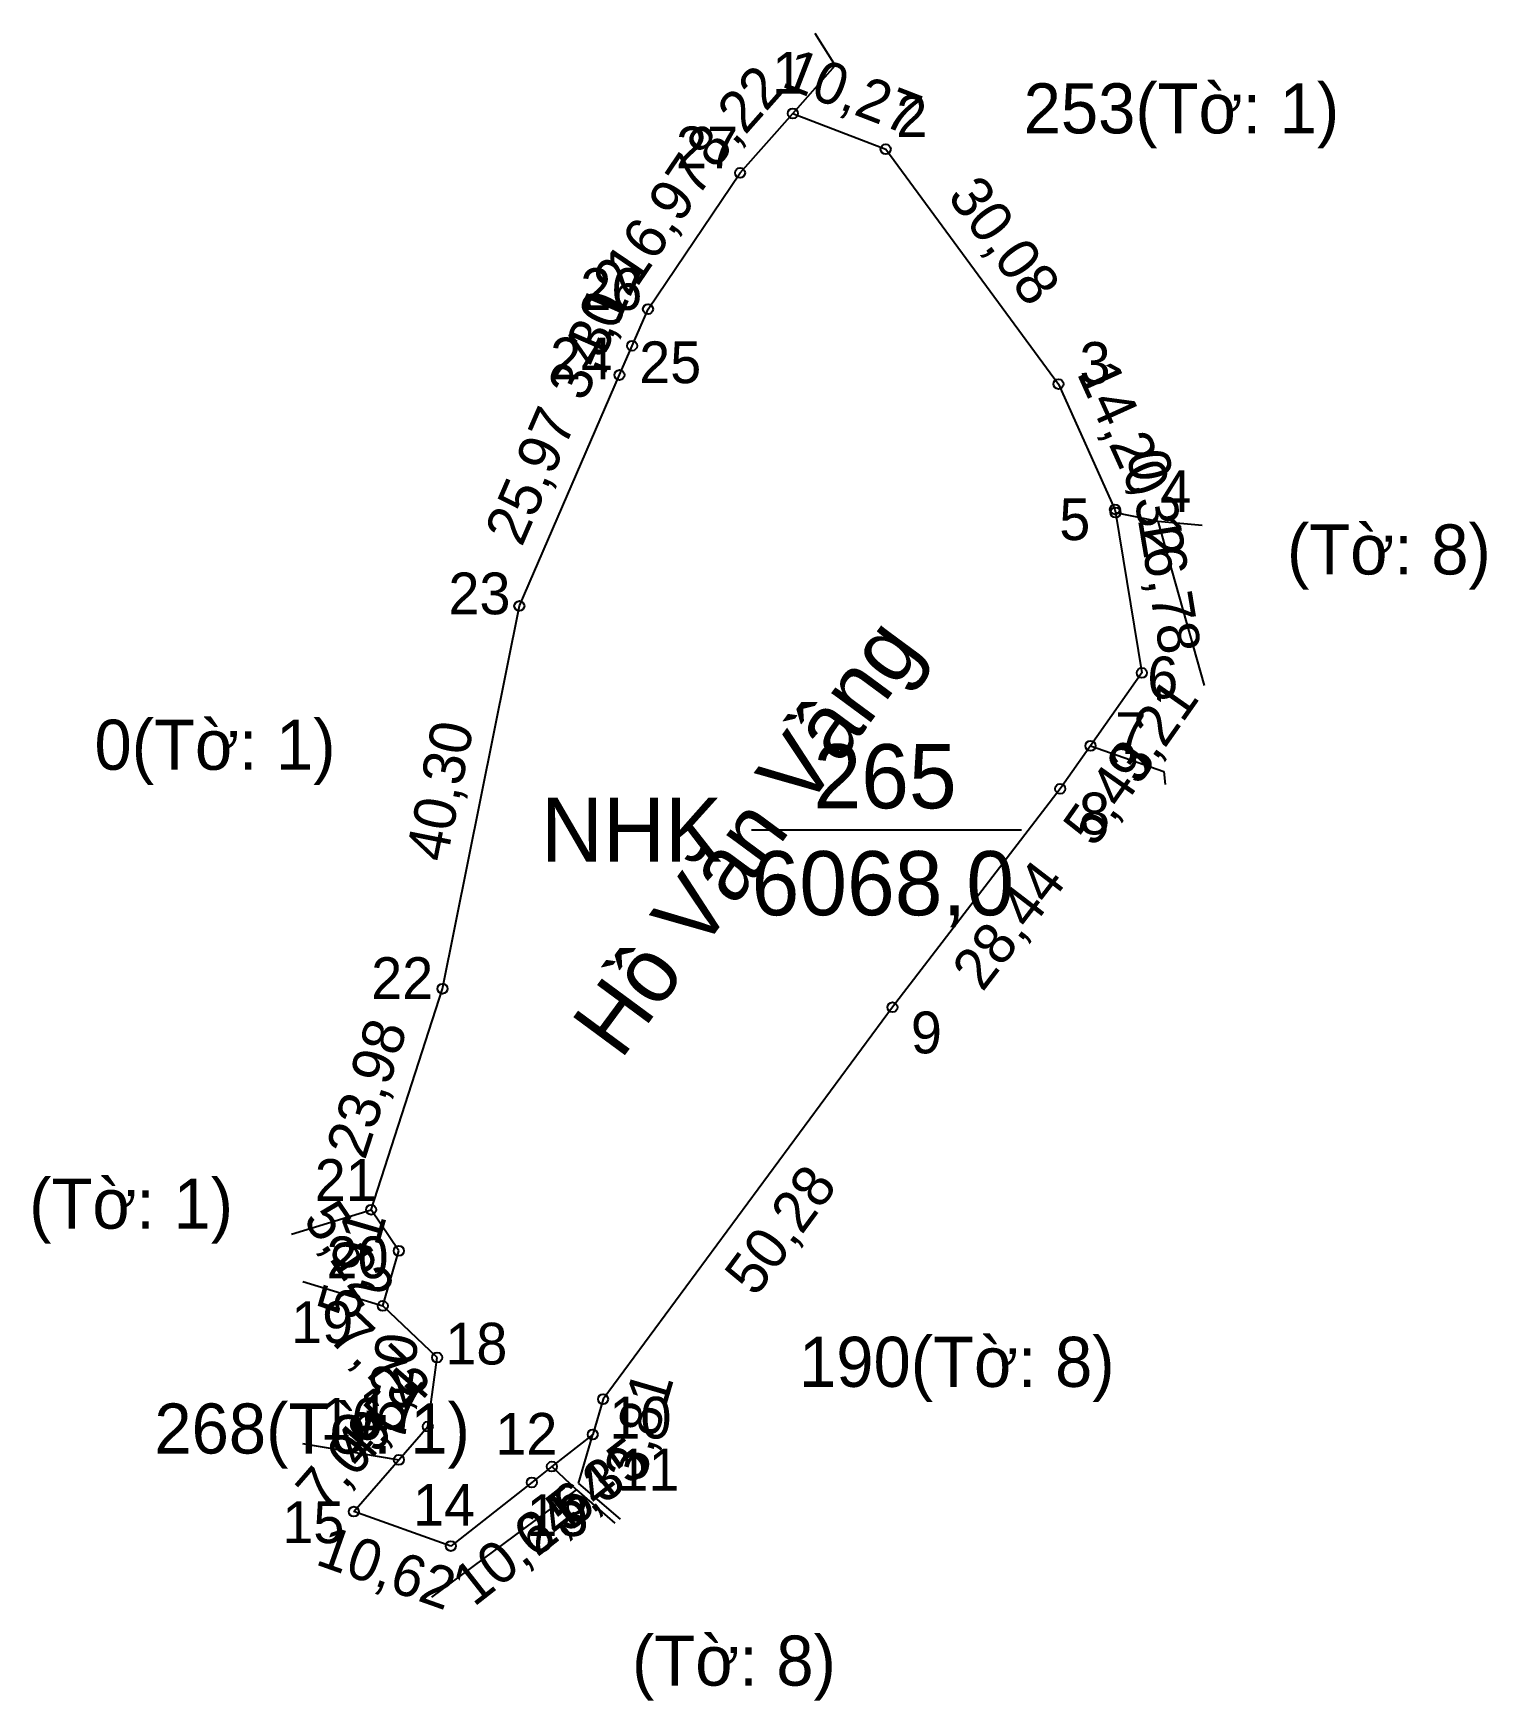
# Model space of a CAD drawing. Extents: x 549599 to 549749, y 1822542 to 1822714.
import ezdxf

# ---------------------------------------------------------------- set-up
doc = ezdxf.new("R2010")
doc.units = 0
for name, color, linetype in [('CanhThua', 7, 'Continuous'), ('ChieuDaiCanhThua', 7, 'Continuous'), ('MocDinhThua', 7, 'Continuous'), ('NhanDiaChinhThua', 7, 'Continuous'), ('NhanTuCan', 7, 'Continuous'), ('RauThua', 7, 'Continuous'), ('SoHieuDinhThua', 7, 'Continuous'), ('TenChuSuDung', 7, 'Continuous')]:
    doc.layers.add(name, color=color, linetype=linetype)

msp = doc.modelspace()

# ---------------------------------------------------------------- linework, layer by layer
at = {"layer": 'CanhThua'}
for p, q in [((549671.88, 1822699.95), (549677.33, 1822706.09)), ((549677.33, 1822706.09), (549686.91, 1822702.39)), ((549686.91, 1822702.39), (549704.74, 1822678.16)), ((549662.38, 1822685.89), (549671.88, 1822699.95)), ((549660.74, 1822682.11), (549662.38, 1822685.89)), ((549659.43, 1822679.09), (549660.74, 1822682.11)), ((549649.1, 1822655.25), (549659.43, 1822679.09)), ((549704.74, 1822678.16), (549710.58, 1822665.22)), ((549710.58, 1822665.22), (549710.63, 1822664.9)), ((549710.63, 1822664.9), (549713.35, 1822648.34)), ((549641.17, 1822615.74), (549649.1, 1822655.25)), ((549713.35, 1822648.34), (549708.05, 1822640.81)), ((549708.05, 1822640.81), (549704.93, 1822636.38)), ((549704.93, 1822636.38), (549687.61, 1822613.82)), ((549633.8, 1822592.93), (549641.17, 1822615.74)), ((549687.61, 1822613.82), (549657.74, 1822573.37)), ((549636.66, 1822588.68), (549633.8, 1822592.93)), ((549635, 1822583), (549636.66, 1822588.68)), ((549640.61, 1822577.67), (549635, 1822583)), ((549639.64, 1822570.54), (549640.61, 1822577.67)), ((549657.74, 1822573.37), (549656.67, 1822569.72)), ((549636.67, 1822567.11), (549639.64, 1822570.54)), ((549656.67, 1822569.72), (549652.46, 1822566.41)), ((549632.02, 1822561.76), (549636.67, 1822567.11)), ((549652.46, 1822566.41), (549650.39, 1822564.78)), ((549650.39, 1822564.78), (549642.03, 1822558.21)), ((549642.03, 1822558.21), (549632.02, 1822561.76))]:
    msp.add_line(p, q, dxfattribs=at)
at = {"layer": 'MocDinhThua'}
for centre in [(549677.33, 1822706.09), (549686.91, 1822702.39), (549671.88, 1822699.95), (549662.38, 1822685.89), (549660.74, 1822682.11), (549659.43, 1822679.09), (549704.74, 1822678.16), (549710.58, 1822665.22), (549710.63, 1822664.9), (549649.1, 1822655.25), (549713.35, 1822648.34), (549708.05, 1822640.81), (549704.93, 1822636.38), (549641.17, 1822615.74), (549687.61, 1822613.82), (549633.8, 1822592.93), (549636.66, 1822588.68), (549635, 1822583), (549640.61, 1822577.67), (549657.74, 1822573.37), (549639.64, 1822570.54), (549656.67, 1822569.72), (549636.67, 1822567.11), (549652.46, 1822566.41), (549650.39, 1822564.78), (549632.02, 1822561.76), (549642.03, 1822558.21)]:
    msp.add_circle(centre, 0.517, dxfattribs=at)
at = {"layer": 'NhanDiaChinhThua'}
msp.add_line((549673.07, 1822632.15), (549700.92, 1822632.15), dxfattribs=at)
at = {"layer": 'RauThua'}
for p, q in [((549679.6, 1822714.36), (549681.71, 1822711.03)), ((549677.33, 1822706.09), (549681.71, 1822711.03)), ((549710.63, 1822664.9), (549715, 1822664)), ((549710.63, 1822664.9), (549715, 1822664)), ((549715, 1822664), (549719.77, 1822647.04)), ((549715, 1822664), (549719.57, 1822663.6)), ((549708.05, 1822640.81), (549715.61, 1822638.16)), ((549715.61, 1822638.16), (549715.76, 1822636.81)), ((549625.6, 1822590.4), (549633.8, 1822592.93)), ((549626.76, 1822585.52), (549635, 1822583)), ((549626.72, 1822568.8), (549636.67, 1822567.11)), ((549655.19, 1822564.65), (549656.67, 1822569.72)), ((549652.46, 1822566.41), (549655, 1822564)), ((549652.46, 1822566.41), (549655, 1822564)), ((549640.08, 1822552.93), (549655, 1822564)), ((549655, 1822564), (549658.97, 1822560.57)), ((549655.19, 1822564.65), (549659.52, 1822561))]:
    msp.add_line(p, q, dxfattribs=at)

# ---------------------------------------------------------------- texts
at = {"layer": 'ChieuDaiCanhThua'}
for s, rotation, p in [('10,27', 338.8711, (549676.01, 1822708.92)), ('8,22', 48.429, (549669.22, 1822700.19)), ('16,97', 55.9222, (549661.21, 1822688.01)), ('30,08', 306.3454, (549693.18, 1822697.51)), ('4,12', 66.5802, (549657.32, 1822679.64)), ('3,30', 66.5803, (549655.84, 1822676.22)), ('14,20', 294.2763, (549706.59, 1822679.3)), ('25,97', 66.5787, (549649.35, 1822661.25)), ('0,32', 279.4031, (549711.8, 1822671.03)), ('16,78', 279.3141, (549712.92, 1822664.27)), ('9,21', 54.8703, (549712.93, 1822636.53)), ('40,30', 78.6429, (549641.57, 1822628.69)), ('5,43', 54.8636, (549708.48, 1822630.2)), ('28,44', 52.4882, (549696.9, 1822615.31)), ('23,98', 72.1077, (549633.16, 1822597.96)), ('50,28', 53.5554, (549673.48, 1822583.81)), ('5,12', 303.8763, (549626.69, 1822591.93)), ('5,91', 73.7417, (549632.28, 1822581.35)), ('7,73', 316.4672, (549629.21, 1822579.59)), ('7,20', 82.3033, (549637.23, 1822568.74)), ('4,54', 49.0526, (549632.79, 1822565.93)), ('3,81', 73.7013, (549661.92, 1822564.64)), ('7,09', 49.0453, (549628.97, 1822561.53)), ('5,35', 38.1482, (549654.05, 1822559.44)), ('2,64', 38.1572, (549650.93, 1822556.99)), ('10,64', 38.1518, (549644.4, 1822551.86)), ('10,62', 340.4743, (549627.92, 1822556.36))]:
    msp.add_text(s, height=4.306, rotation=rotation, dxfattribs=at).set_placement(p)
at = {"layer": 'NhanDiaChinhThua'}
for s, p in [('265', (549679.46, 1822634.36)), ('NHK', (549651.34, 1822628.84)), ('6068,0', (549673.07, 1822623.32))]:
    msp.add_text(s, height=6.624, dxfattribs=at).set_placement(p)
at = {"layer": 'NhanTuCan'}
for s, p in [('253(Tờ: 1)', (549701.15, 1822704.03)), ('(Tờ: 8)', (549728.33, 1822658.5)), ('0(Tờ: 1)', (549605.25, 1822638.34)), ('(Tờ: 1)', (549598.51, 1822590.97)), ('190(Tờ: 8)', (549677.97, 1822574.64)), ('268(Tờ: 1)', (549611.43, 1822567.76)), ('(Tờ: 8)', (549660.73, 1822543.8))]:
    msp.add_text(s, height=5.168, dxfattribs=at).set_placement(p)
at = {"layer": 'SoHieuDinhThua'}
for s, height, p in [('1', 4.31, (549675.2, 1822708.13)), ('2', 4.31, (549688.01, 1822703.66)), ('27', 4.306, (549665.27, 1822700.43)), ('26', 4.306, (549655.39, 1822685.81)), ('24', 4.306, (549652.28, 1822678.64)), ('25', 4.306, (549661.47, 1822678.25)), ('3', 4.31, (549706.92, 1822678.18)), ('4', 4.31, (549715.24, 1822664.94)), ('5', 4.31, (549704.83, 1822662.05)), ('23', 4.306, (549641.78, 1822654.39)), ('6', 4.31, (549713.91, 1822645.71)), ('7', 4.31, (549710.61, 1822639.97)), ('8', 4.31, (549706.86, 1822631.67)), ('22', 4.306, (549633.81, 1822614.68)), ('9', 4.31, (549689.51, 1822609.07)), ('21', 4.306, (549627.98, 1822593.84)), ('20', 4.306, (549629.2, 1822585.86)), ('19', 4.306, (549625.55, 1822579.16)), ('18', 4.306, (549641.46, 1822576.95)), ('16', 4.306, (549628.58, 1822569.19)), ('17', 4.306, (549632.51, 1822570.16)), ('10', 4.306, (549658.4, 1822569.31)), ('12', 4.306, (549646.62, 1822567.64)), ('11', 4.306, (549659.23, 1822563.94)), ('14', 4.306, (549638.13, 1822560.31)), ('13', 4.306, (549649.84, 1822559.24)), ('15', 4.306, (549624.63, 1822558.51))]:
    msp.add_text(s, height=height, dxfattribs=at).set_placement(p)
at = {"layer": 'TenChuSuDung'}
msp.add_text('Hồ Văn Vầng', height=6.6236, rotation=53.5554, dxfattribs=at).set_placement((549659.57, 1822608.29))

doc.saveas('drawing.dxf')
